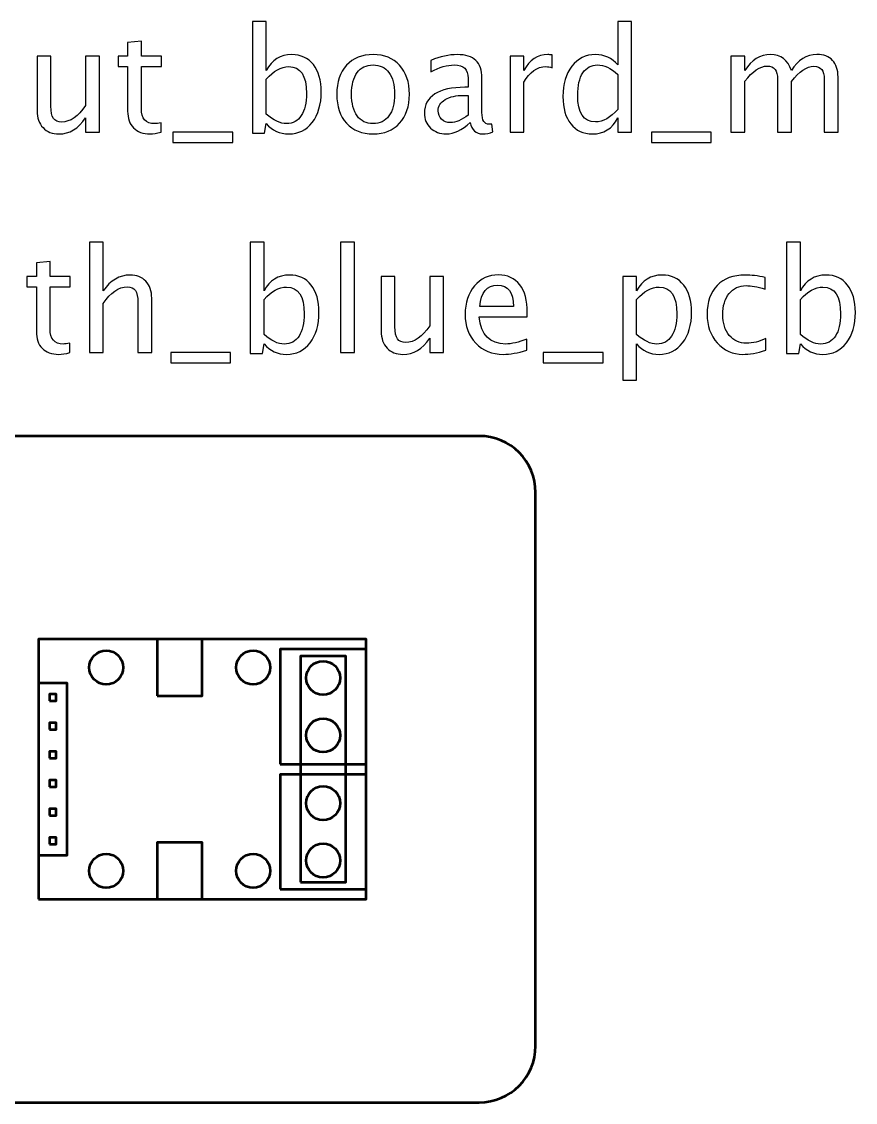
# Model space of a CAD drawing. Header units: centimetres. Extents: x -32.9 to 32.9, y -27.7 to 43.3.
# Drawn here: x -1.6 to 5.78, y -17.95 to -8.38 of the extents above; entities that cross this region are included whole.
import ezdxf

# ---------------------------------------------------------------- set-up
doc = ezdxf.new("R2010")
doc.units = ezdxf.units.CM
doc.header["$MEASUREMENT"] = 0
doc.layers.add('Layer 1', color=7, linetype='Continuous')

msp = doc.modelspace()

# ---------------------------------------------------------------- linework, layer by layer
at = {"layer": 'Layer 1', "color": 4, "lineweight": 53}
for points in [[(-1.45, -16.15), (1.45, -16.15), (1.45, -13.85), (-1.45, -13.85), (-1.45, -16.15)], [(-0.39999, -14.35), (0.00001, -14.35), (0.00001, -13.85), (-0.39999, -13.85), (-0.39999, -14.35)], [(0.688, -14.95402), (1.45, -14.95402), (1.45, -13.93802), (0.688, -13.93802), (0.688, -14.95402)], [(0.869, -16), (1.269, -16), (1.269, -14), (0.869, -14), (0.869, -16)], [(-1.45, -15.762), (-1.196, -15.762), (-1.196, -14.238), (-1.45, -14.238), (-1.45, -15.762)], [(-1.353, -14.39502), (-1.293, -14.39502), (-1.293, -14.33502), (-1.353, -14.33502), (-1.353, -14.39502)], [(-1.353, -14.64902), (-1.293, -14.64902), (-1.293, -14.58902), (-1.353, -14.58902), (-1.353, -14.64902)], [(-1.353, -14.90302), (-1.293, -14.90302), (-1.293, -14.84302), (-1.353, -14.84302), (-1.353, -14.90302)], [(-1.353, -15.15702), (-1.293, -15.15702), (-1.293, -15.09702), (-1.353, -15.09702), (-1.353, -15.15702)], [(0.688, -16.06202), (1.45, -16.06202), (1.45, -15.04602), (0.688, -15.04602), (0.688, -16.06202)], [(-1.353, -15.41102), (-1.293, -15.41102), (-1.293, -15.35102), (-1.353, -15.35102), (-1.353, -15.41102)], [(-1.353, -15.66502), (-1.293, -15.66502), (-1.293, -15.60502), (-1.353, -15.60502), (-1.353, -15.66502)], [(-0.39999, -16.15), (0.00001, -16.15), (0.00001, -15.65), (-0.39999, -15.65), (-0.39999, -16.15)]]:
    msp.add_lwpolyline(points, close=True, dxfattribs=at)
for centre, major_axis in [((-0.85001, -14.10002), (0, 0.15)), ((0.44999, -14.10002), (0, 0.15)), ((1.06902, -14.19203), (0, 0.15001)), ((1.06902, -14.70003), (0, 0.15001)), ((1.06902, -15.30003), (0, 0.15001)), ((1.06902, -15.80803), (0, 0.15001)), ((-0.85001, -15.90002), (0, 0.15)), ((0.44999, -15.90002), (0, 0.15))]:
    msp.add_ellipse(centre, major_axis=major_axis, ratio=1, dxfattribs=at)
at = {"layer": 'Layer 1'}
for points, knots in [([(0.4444, -9.36767), (0.4444, -9.36767), (0.4444, -8.38088), (0.4444, -8.38088), (0.4444, -8.38088), (0.4444, -8.38088), (0.56632, -8.38088), (0.56632, -8.38088), (0.56632, -8.38088), (0.56632, -8.38088), (0.56632, -8.81416), (0.56632, -8.81416), (0.56632, -8.81416), (0.61627, -8.71997), (0.69142, -8.67298), (0.79153, -8.67298), (0.79153, -8.67298), (0.8726, -8.67298), (0.93631, -8.7024), (0.98288, -8.76146), (0.98288, -8.76146), (1.02945, -8.82051), (1.05273, -8.90116), (1.05273, -9.00339), (1.05273, -9.00339), (1.05273, -9.11473), (1.02627, -9.20469), (0.97357, -9.27284), (0.97357, -9.27284), (0.92086, -9.34121), (0.85144, -9.37529), (0.7655, -9.37529), (0.7655, -9.37529), (0.6857, -9.37529), (0.61924, -9.34481), (0.56632, -9.28364), (0.56632, -9.28364), (0.56632, -9.28364), (0.5515, -9.36767), (0.5515, -9.36767), (0.5515, -9.36767), (0.5515, -9.36767), (0.4444, -9.36767), (0.4444, -9.36767)], [0, 0, 0, 0, 0.0833333, 0.0833333, 0.0833333, 0.0833333, 0.1666667, 0.1666667, 0.1666667, 0.1666667, 0.25, 0.25, 0.25, 0.25, 0.3333333, 0.3333333, 0.3333333, 0.3333333, 0.4166667, 0.4166667, 0.4166667, 0.4166667, 0.5, 0.5, 0.5, 0.5, 0.5833333, 0.5833333, 0.5833333, 0.5833333, 0.6666667, 0.6666667, 0.6666667, 0.6666667, 0.75, 0.75, 0.75, 0.75, 0.8333333, 0.8333333, 0.8333333, 0.8333333, 1, 1, 1, 1]), ([(3.67781, -9.36005), (3.67781, -9.36005), (3.67781, -9.23368), (3.67781, -9.23368), (3.67781, -9.23368), (3.62807, -9.32809), (3.55314, -9.37529), (3.45302, -9.37529), (3.45302, -9.37529), (3.37174, -9.37529), (3.30782, -9.34587), (3.26125, -9.28681), (3.26125, -9.28681), (3.21468, -9.22776), (3.1914, -9.14711), (3.1914, -9.04488), (3.1914, -9.04488), (3.1914, -8.93312), (3.21786, -8.84316), (3.27056, -8.775), (3.27056, -8.775), (3.32348, -8.70706), (3.39291, -8.67298), (3.47906, -8.67298), (3.47906, -8.67298), (3.55885, -8.67298), (3.62532, -8.70346), (3.67781, -8.76463), (3.67781, -8.76463), (3.67781, -8.76463), (3.67781, -8.38088), (3.67781, -8.38088), (3.67781, -8.38088), (3.67781, -8.38088), (3.79973, -8.38088), (3.79973, -8.38088), (3.79973, -8.38088), (3.79973, -8.38088), (3.79973, -9.36005), (3.79973, -9.36005), (3.79973, -9.36005), (3.79973, -9.36005), (3.67781, -9.36005), (3.67781, -9.36005)], [0, 0, 0, 0, 0.0833333, 0.0833333, 0.0833333, 0.0833333, 0.1666667, 0.1666667, 0.1666667, 0.1666667, 0.25, 0.25, 0.25, 0.25, 0.3333333, 0.3333333, 0.3333333, 0.3333333, 0.4166667, 0.4166667, 0.4166667, 0.4166667, 0.5, 0.5, 0.5, 0.5, 0.5833333, 0.5833333, 0.5833333, 0.5833333, 0.6666667, 0.6666667, 0.6666667, 0.6666667, 0.75, 0.75, 0.75, 0.75, 0.8333333, 0.8333333, 0.8333333, 0.8333333, 1, 1, 1, 1]), ([(-0.36459, -9.35984), (-0.40227, -9.37021), (-0.43507, -9.37529), (-0.4628, -9.37529), (-0.4628, -9.37529), (-0.52503, -9.37529), (-0.5735, -9.35751), (-0.60822, -9.32195), (-0.60822, -9.32195), (-0.64314, -9.28639), (-0.6605, -9.23707), (-0.6605, -9.17378), (-0.6605, -9.17378), (-0.6605, -9.17378), (-0.6605, -8.77839), (-0.6605, -8.77839), (-0.6605, -8.77839), (-0.6605, -8.77839), (-0.74474, -8.77839), (-0.74474, -8.77839), (-0.74474, -8.77839), (-0.74474, -8.77839), (-0.74474, -8.68695), (-0.74474, -8.68695), (-0.74474, -8.68695), (-0.74474, -8.68695), (-0.6605, -8.68695), (-0.6605, -8.68695), (-0.6605, -8.68695), (-0.6605, -8.68695), (-0.6605, -8.56524), (-0.6605, -8.56524), (-0.6605, -8.56524), (-0.6605, -8.56524), (-0.53858, -8.5536), (-0.53858, -8.5536), (-0.53858, -8.5536), (-0.53858, -8.5536), (-0.53858, -8.68695), (-0.53858, -8.68695), (-0.53858, -8.68695), (-0.53858, -8.68695), (-0.36205, -8.68695), (-0.36205, -8.68695), (-0.36205, -8.68695), (-0.36205, -8.68695), (-0.36205, -8.77839), (-0.36205, -8.77839), (-0.36205, -8.77839), (-0.36205, -8.77839), (-0.53858, -8.77839), (-0.53858, -8.77839), (-0.53858, -8.77839), (-0.53858, -8.77839), (-0.53858, -9.15177), (-0.53858, -9.15177), (-0.53858, -9.15177), (-0.53858, -9.23982), (-0.50027, -9.28385), (-0.42386, -9.28385), (-0.42386, -9.28385), (-0.40756, -9.28385), (-0.38787, -9.2811), (-0.36459, -9.27581), (-0.36459, -9.27581), (-0.36459, -9.27581), (-0.36459, -9.35984), (-0.36459, -9.35984)], [0, 0, 0, 0, 0.0555556, 0.0555556, 0.0555556, 0.0555556, 0.1111111, 0.1111111, 0.1111111, 0.1111111, 0.1666667, 0.1666667, 0.1666667, 0.1666667, 0.2222222, 0.2222222, 0.2222222, 0.2222222, 0.2777778, 0.2777778, 0.2777778, 0.2777778, 0.3333333, 0.3333333, 0.3333333, 0.3333333, 0.3888889, 0.3888889, 0.3888889, 0.3888889, 0.4444444, 0.4444444, 0.4444444, 0.4444444, 0.5, 0.5, 0.5, 0.5, 0.5555556, 0.5555556, 0.5555556, 0.5555556, 0.6111111, 0.6111111, 0.6111111, 0.6111111, 0.6666667, 0.6666667, 0.6666667, 0.6666667, 0.7222222, 0.7222222, 0.7222222, 0.7222222, 0.7777778, 0.7777778, 0.7777778, 0.7777778, 0.8333333, 0.8333333, 0.8333333, 0.8333333, 0.8888889, 0.8888889, 0.8888889, 0.8888889, 1, 1, 1, 1]), ([(-1.03219, -9.36005), (-1.03219, -9.36005), (-1.03219, -9.23347), (-1.03219, -9.23347), (-1.03219, -9.23347), (-1.09717, -9.32809), (-1.17612, -9.37529), (-1.26883, -9.37529), (-1.26883, -9.37529), (-1.32768, -9.37529), (-1.37445, -9.35687), (-1.40917, -9.31983), (-1.40917, -9.31983), (-1.44409, -9.28279), (-1.46145, -9.23305), (-1.46145, -9.17018), (-1.46145, -9.17018), (-1.46145, -9.17018), (-1.46145, -8.68695), (-1.46145, -8.68695), (-1.46145, -8.68695), (-1.46145, -8.68695), (-1.33953, -8.68695), (-1.33953, -8.68695), (-1.33953, -8.68695), (-1.33953, -8.68695), (-1.33953, -9.13039), (-1.33953, -9.13039), (-1.33953, -9.13039), (-1.33953, -9.18098), (-1.33212, -9.21675), (-1.31752, -9.23792), (-1.31752, -9.23792), (-1.3027, -9.2593), (-1.27815, -9.26988), (-1.24364, -9.26988), (-1.24364, -9.26988), (-1.16914, -9.26988), (-1.09844, -9.22098), (-1.03219, -9.12298), (-1.03219, -9.12298), (-1.03219, -9.12298), (-1.03219, -8.68695), (-1.03219, -8.68695), (-1.03219, -8.68695), (-1.03219, -8.68695), (-0.91027, -8.68695), (-0.91027, -8.68695), (-0.91027, -8.68695), (-0.91027, -8.68695), (-0.91027, -9.36005), (-0.91027, -9.36005), (-0.91027, -9.36005), (-0.91027, -9.36005), (-1.03219, -9.36005), (-1.03219, -9.36005)], [0, 0, 0, 0, 0.0666667, 0.0666667, 0.0666667, 0.0666667, 0.1333333, 0.1333333, 0.1333333, 0.1333333, 0.2, 0.2, 0.2, 0.2, 0.2666667, 0.2666667, 0.2666667, 0.2666667, 0.3333333, 0.3333333, 0.3333333, 0.3333333, 0.4, 0.4, 0.4, 0.4, 0.4666667, 0.4666667, 0.4666667, 0.4666667, 0.5333333, 0.5333333, 0.5333333, 0.5333333, 0.6, 0.6, 0.6, 0.6, 0.6666667, 0.6666667, 0.6666667, 0.6666667, 0.7333333, 0.7333333, 0.7333333, 0.7333333, 0.8, 0.8, 0.8, 0.8, 0.8666667, 0.8666667, 0.8666667, 0.8666667, 1, 1, 1, 1]), ([(1.51162, -9.37529), (1.41277, -9.37529), (1.33446, -9.34375), (1.27688, -9.28067), (1.27688, -9.28067), (1.2191, -9.2176), (1.19031, -9.13187), (1.19031, -9.02371), (1.19031, -9.02371), (1.19031, -8.91576), (1.2191, -8.83025), (1.27688, -8.76738), (1.27688, -8.76738), (1.33446, -8.70452), (1.41277, -8.67298), (1.51162, -8.67298), (1.51162, -8.67298), (1.61047, -8.67298), (1.68879, -8.70452), (1.74636, -8.76738), (1.74636, -8.76738), (1.80414, -8.83025), (1.83293, -8.91576), (1.83293, -9.02371), (1.83293, -9.02371), (1.83293, -9.13187), (1.80414, -9.2176), (1.74636, -9.28067), (1.74636, -9.28067), (1.68879, -9.34375), (1.61047, -9.37529), (1.51162, -9.37529)], [0, 0, 0, 0, 0.1111111, 0.1111111, 0.1111111, 0.1111111, 0.2222222, 0.2222222, 0.2222222, 0.2222222, 0.3333333, 0.3333333, 0.3333333, 0.3333333, 0.4444444, 0.4444444, 0.4444444, 0.4444444, 0.5555556, 0.5555556, 0.5555556, 0.5555556, 0.6666667, 0.6666667, 0.6666667, 0.6666667, 0.7777778, 0.7777778, 0.7777778, 0.7777778, 1, 1, 1, 1]), ([(2.37077, -9.27432), (2.29754, -9.34163), (2.22705, -9.37529), (2.15932, -9.37529), (2.15932, -9.37529), (2.10365, -9.37529), (2.05729, -9.35793), (2.02068, -9.32301), (2.02068, -9.32301), (1.98385, -9.28808), (1.96543, -9.24406), (1.96543, -9.19093), (1.96543, -9.19093), (1.96543, -9.11748), (1.99633, -9.06096), (2.05814, -9.02159), (2.05814, -9.02159), (2.11995, -8.98222), (2.20864, -8.96254), (2.32421, -8.96254), (2.32421, -8.96254), (2.32421, -8.96254), (2.35278, -8.96254), (2.35278, -8.96254), (2.35278, -8.96254), (2.35278, -8.96254), (2.35278, -8.88147), (2.35278, -8.88147), (2.35278, -8.88147), (2.35278, -8.80337), (2.31214, -8.76442), (2.23065, -8.76442), (2.23065, -8.76442), (2.16757, -8.76442), (2.09857, -8.78432), (2.02385, -8.82411), (2.02385, -8.82411), (2.02385, -8.82411), (2.02385, -8.72378), (2.02385, -8.72378), (2.02385, -8.72378), (2.10598, -8.68991), (2.18345, -8.67298), (2.25605, -8.67298), (2.25605, -8.67298), (2.33077, -8.67298), (2.38601, -8.68991), (2.42136, -8.72399), (2.42136, -8.72399), (2.45692, -8.75807), (2.4747, -8.81056), (2.4747, -8.88147), (2.4747, -8.88147), (2.4747, -8.88147), (2.4747, -9.18564), (2.4747, -9.18564), (2.4747, -9.18564), (2.4747, -9.25527), (2.49608, -9.2902), (2.53905, -9.2902), (2.53905, -9.2902), (2.54434, -9.2902), (2.55217, -9.28935), (2.56254, -9.28766), (2.56254, -9.28766), (2.56254, -9.28766), (2.57122, -9.35539), (2.57122, -9.35539), (2.57122, -9.35539), (2.54349, -9.36873), (2.51301, -9.37529), (2.47957, -9.37529), (2.47957, -9.37529), (2.42263, -9.37529), (2.38644, -9.34163), (2.37077, -9.27432)], [0, 0, 0, 0, 0.05, 0.05, 0.05, 0.05, 0.1, 0.1, 0.1, 0.1, 0.15, 0.15, 0.15, 0.15, 0.2, 0.2, 0.2, 0.2, 0.25, 0.25, 0.25, 0.25, 0.3, 0.3, 0.3, 0.3, 0.35, 0.35, 0.35, 0.35, 0.4, 0.4, 0.4, 0.4, 0.45, 0.45, 0.45, 0.45, 0.5, 0.5, 0.5, 0.5, 0.55, 0.55, 0.55, 0.55, 0.6, 0.6, 0.6, 0.6, 0.65, 0.65, 0.65, 0.65, 0.7, 0.7, 0.7, 0.7, 0.75, 0.75, 0.75, 0.75, 0.8, 0.8, 0.8, 0.8, 0.85, 0.85, 0.85, 0.85, 0.9, 0.9, 0.9, 0.9, 1, 1, 1, 1]), ([(2.7251, -9.36005), (2.7251, -9.36005), (2.7251, -8.68695), (2.7251, -8.68695), (2.7251, -8.68695), (2.7251, -8.68695), (2.84702, -8.68695), (2.84702, -8.68695), (2.84702, -8.68695), (2.84702, -8.68695), (2.84702, -8.81416), (2.84702, -8.81416), (2.84702, -8.81416), (2.89549, -8.71997), (2.96577, -8.67298), (3.05805, -8.67298), (3.05805, -8.67298), (3.07054, -8.67298), (3.08366, -8.67404), (3.09721, -8.67615), (3.09721, -8.67615), (3.09721, -8.67615), (3.09721, -8.79024), (3.09721, -8.79024), (3.09721, -8.79024), (3.07604, -8.78326), (3.05742, -8.77966), (3.04133, -8.77966), (3.04133, -8.77966), (2.96386, -8.77966), (2.89909, -8.82538), (2.84702, -8.91703), (2.84702, -8.91703), (2.84702, -8.91703), (2.84702, -9.36005), (2.84702, -9.36005), (2.84702, -9.36005), (2.84702, -9.36005), (2.7251, -9.36005), (2.7251, -9.36005)], [0, 0, 0, 0, 0.0909091, 0.0909091, 0.0909091, 0.0909091, 0.1818182, 0.1818182, 0.1818182, 0.1818182, 0.2727273, 0.2727273, 0.2727273, 0.2727273, 0.3636364, 0.3636364, 0.3636364, 0.3636364, 0.4545455, 0.4545455, 0.4545455, 0.4545455, 0.5454545, 0.5454545, 0.5454545, 0.5454545, 0.6363636, 0.6363636, 0.6363636, 0.6363636, 0.7272727, 0.7272727, 0.7272727, 0.7272727, 0.8181818, 0.8181818, 0.8181818, 0.8181818, 1, 1, 1, 1]), ([(4.67899, -9.36005), (4.67899, -9.36005), (4.67899, -8.68695), (4.67899, -8.68695), (4.67899, -8.68695), (4.67899, -8.68695), (4.80091, -8.68695), (4.80091, -8.68695), (4.80091, -8.68695), (4.80091, -8.68695), (4.80091, -8.81416), (4.80091, -8.81416), (4.80091, -8.81416), (4.86039, -8.71997), (4.93659, -8.67298), (5.02993, -8.67298), (5.02993, -8.67298), (5.11989, -8.67298), (5.18106, -8.71997), (5.21366, -8.81416), (5.21366, -8.81416), (5.27145, -8.71912), (5.3468, -8.67171), (5.4393, -8.67171), (5.4393, -8.67171), (5.49835, -8.67171), (5.54428, -8.68907), (5.57709, -8.72399), (5.57709, -8.72399), (5.6099, -8.75892), (5.62641, -8.80781), (5.62641, -8.87068), (5.62641, -8.87068), (5.62641, -8.87068), (5.62641, -9.36005), (5.62641, -9.36005), (5.62641, -9.36005), (5.62641, -9.36005), (5.50449, -9.36005), (5.50449, -9.36005), (5.50449, -9.36005), (5.50449, -9.36005), (5.50449, -8.89078), (5.50449, -8.89078), (5.50449, -8.89078), (5.50449, -8.81416), (5.47401, -8.77585), (5.41305, -8.77585), (5.41305, -8.77585), (5.34976, -8.77585), (5.2833, -8.82051), (5.21366, -8.91005), (5.21366, -8.91005), (5.21366, -8.91005), (5.21366, -9.36005), (5.21366, -9.36005), (5.21366, -9.36005), (5.21366, -9.36005), (5.09174, -9.36005), (5.09174, -9.36005), (5.09174, -9.36005), (5.09174, -9.36005), (5.09174, -8.89036), (5.09174, -8.89036), (5.09174, -8.89036), (5.09174, -8.8131), (5.06084, -8.77458), (4.99882, -8.77458), (4.99882, -8.77458), (4.93722, -8.77458), (4.87118, -8.81945), (4.80091, -8.90941), (4.80091, -8.90941), (4.80091, -8.90941), (4.80091, -9.36005), (4.80091, -9.36005), (4.80091, -9.36005), (4.80091, -9.36005), (4.67899, -9.36005), (4.67899, -9.36005)], [0, 0, 0, 0, 0.047619, 0.047619, 0.047619, 0.047619, 0.0952381, 0.0952381, 0.0952381, 0.0952381, 0.1428571, 0.1428571, 0.1428571, 0.1428571, 0.1904762, 0.1904762, 0.1904762, 0.1904762, 0.2380952, 0.2380952, 0.2380952, 0.2380952, 0.2857143, 0.2857143, 0.2857143, 0.2857143, 0.3333333, 0.3333333, 0.3333333, 0.3333333, 0.3809524, 0.3809524, 0.3809524, 0.3809524, 0.4285714, 0.4285714, 0.4285714, 0.4285714, 0.4761905, 0.4761905, 0.4761905, 0.4761905, 0.5238095, 0.5238095, 0.5238095, 0.5238095, 0.5714286, 0.5714286, 0.5714286, 0.5714286, 0.6190476, 0.6190476, 0.6190476, 0.6190476, 0.6666667, 0.6666667, 0.6666667, 0.6666667, 0.7142857, 0.7142857, 0.7142857, 0.7142857, 0.7619048, 0.7619048, 0.7619048, 0.7619048, 0.8095238, 0.8095238, 0.8095238, 0.8095238, 0.8571429, 0.8571429, 0.8571429, 0.8571429, 0.9047619, 0.9047619, 0.9047619, 0.9047619, 1, 1, 1, 1]), ([(0.56632, -9.19961), (0.62919, -9.2557), (0.68909, -9.28385), (0.74603, -9.28385), (0.74603, -9.28385), (0.80212, -9.28385), (0.84551, -9.26035), (0.87599, -9.21358), (0.87599, -9.21358), (0.90668, -9.1668), (0.92192, -9.10097), (0.92192, -9.01588), (0.92192, -9.01588), (0.92192, -8.8584), (0.86985, -8.77966), (0.76571, -8.77966), (0.76571, -8.77966), (0.69755, -8.77966), (0.63109, -8.81649), (0.56632, -8.89036), (0.56632, -8.89036), (0.56632, -8.89036), (0.56632, -9.19961), (0.56632, -9.19961)], [0, 0, 0, 0, 0.1428571, 0.1428571, 0.1428571, 0.1428571, 0.2857143, 0.2857143, 0.2857143, 0.2857143, 0.4285714, 0.4285714, 0.4285714, 0.4285714, 0.5714286, 0.5714286, 0.5714286, 0.5714286, 0.7142857, 0.7142857, 0.7142857, 0.7142857, 1, 1, 1, 1]), ([(1.51141, -9.28385), (1.57173, -9.28385), (1.61872, -9.2612), (1.65217, -9.21569), (1.65217, -9.21569), (1.6854, -9.1704), (1.70212, -9.10626), (1.70212, -9.02371), (1.70212, -9.02371), (1.70212, -8.94137), (1.6854, -8.87745), (1.65217, -8.83215), (1.65217, -8.83215), (1.61872, -8.78707), (1.57173, -8.76442), (1.51141, -8.76442), (1.51141, -8.76442), (1.45087, -8.76442), (1.40388, -8.78707), (1.37086, -8.83215), (1.37086, -8.83215), (1.33763, -8.87745), (1.32112, -8.94137), (1.32112, -9.02371), (1.32112, -9.02371), (1.32112, -9.10626), (1.33763, -9.1704), (1.37086, -9.21569), (1.37086, -9.21569), (1.40388, -9.2612), (1.45087, -9.28385), (1.51141, -9.28385)], [0, 0, 0, 0, 0.1111111, 0.1111111, 0.1111111, 0.1111111, 0.2222222, 0.2222222, 0.2222222, 0.2222222, 0.3333333, 0.3333333, 0.3333333, 0.3333333, 0.4444444, 0.4444444, 0.4444444, 0.4444444, 0.5555556, 0.5555556, 0.5555556, 0.5555556, 0.6666667, 0.6666667, 0.6666667, 0.6666667, 0.7777778, 0.7777778, 0.7777778, 0.7777778, 1, 1, 1, 1]), ([(3.67781, -8.84803), (3.61452, -8.79236), (3.55462, -8.76442), (3.49789, -8.76442), (3.49789, -8.76442), (3.44201, -8.76442), (3.39883, -8.7877), (3.36814, -8.83448), (3.36814, -8.83448), (3.33745, -8.88105), (3.32221, -8.94709), (3.32221, -9.0326), (3.32221, -9.0326), (3.32221, -9.18987), (3.37428, -9.26861), (3.47863, -9.26861), (3.47863, -9.26861), (3.54637, -9.26861), (3.61283, -9.23157), (3.67781, -9.1577), (3.67781, -9.1577), (3.67781, -9.1577), (3.67781, -8.84803), (3.67781, -8.84803)], [0, 0, 0, 0, 0.1428571, 0.1428571, 0.1428571, 0.1428571, 0.2857143, 0.2857143, 0.2857143, 0.2857143, 0.4285714, 0.4285714, 0.4285714, 0.4285714, 0.5714286, 0.5714286, 0.5714286, 0.5714286, 0.7142857, 0.7142857, 0.7142857, 0.7142857, 1, 1, 1, 1]), ([(2.35278, -9.20786), (2.35278, -9.20786), (2.35278, -9.03493), (2.35278, -9.03493), (2.35278, -9.03493), (2.35278, -9.03493), (2.31362, -9.03366), (2.31362, -9.03366), (2.31362, -9.03366), (2.24589, -9.03366), (2.19128, -9.04615), (2.14958, -9.07112), (2.14958, -9.07112), (2.10809, -9.09631), (2.08735, -9.12954), (2.08735, -9.17103), (2.08735, -9.17103), (2.08735, -9.20003), (2.09772, -9.22458), (2.11825, -9.24469), (2.11825, -9.24469), (2.139, -9.2648), (2.16419, -9.27496), (2.19403, -9.27496), (2.19403, -9.27496), (2.24483, -9.27496), (2.29775, -9.25252), (2.35278, -9.20786)], [0, 0, 0, 0, 0.125, 0.125, 0.125, 0.125, 0.25, 0.25, 0.25, 0.25, 0.375, 0.375, 0.375, 0.375, 0.5, 0.5, 0.5, 0.5, 0.625, 0.625, 0.625, 0.625, 0.75, 0.75, 0.75, 0.75, 1, 1, 1, 1]), ([(-0.25918, -9.45149), (-0.25918, -9.45149), (-0.25918, -9.36005), (-0.25918, -9.36005), (-0.25918, -9.36005), (-0.25918, -9.36005), (0.26914, -9.36005), (0.26914, -9.36005), (0.26914, -9.36005), (0.26914, -9.36005), (0.26914, -9.45149), (0.26914, -9.45149), (0.26914, -9.45149), (0.26914, -9.45149), (-0.25918, -9.45149), (-0.25918, -9.45149)], [0, 0, 0, 0, 0.2, 0.2, 0.2, 0.2, 0.4, 0.4, 0.4, 0.4, 0.6, 0.6, 0.6, 0.6, 1, 1, 1, 1]), ([(3.97541, -9.45149), (3.97541, -9.45149), (3.97541, -9.36005), (3.97541, -9.36005), (3.97541, -9.36005), (3.97541, -9.36005), (4.50373, -9.36005), (4.50373, -9.36005), (4.50373, -9.36005), (4.50373, -9.36005), (4.50373, -9.45149), (4.50373, -9.45149), (4.50373, -9.45149), (4.50373, -9.45149), (3.97541, -9.45149), (3.97541, -9.45149)], [0, 0, 0, 0, 0.2, 0.2, 0.2, 0.2, 0.4, 0.4, 0.4, 0.4, 0.6, 0.6, 0.6, 0.6, 1, 1, 1, 1]), ([(-0.99864, -11.31162), (-0.99864, -11.31162), (-0.99864, -10.33245), (-0.99864, -10.33245), (-0.99864, -10.33245), (-0.99864, -10.33245), (-0.87672, -10.33245), (-0.87672, -10.33245), (-0.87672, -10.33245), (-0.87672, -10.33245), (-0.87672, -10.76573), (-0.87672, -10.76573), (-0.87672, -10.76573), (-0.81216, -10.67154), (-0.733, -10.62455), (-0.63944, -10.62455), (-0.63944, -10.62455), (-0.5806, -10.62455), (-0.53382, -10.64296), (-0.49932, -10.68001), (-0.49932, -10.68001), (-0.46482, -10.71684), (-0.44746, -10.76658), (-0.44746, -10.82881), (-0.44746, -10.82881), (-0.44746, -10.82881), (-0.44746, -11.31162), (-0.44746, -11.31162), (-0.44746, -11.31162), (-0.44746, -11.31162), (-0.56938, -11.31162), (-0.56938, -11.31162), (-0.56938, -11.31162), (-0.56938, -11.31162), (-0.56938, -10.8686), (-0.56938, -10.8686), (-0.56938, -10.8686), (-0.56938, -10.81865), (-0.57679, -10.78309), (-0.59139, -10.76192), (-0.59139, -10.76192), (-0.60621, -10.74054), (-0.63055, -10.72996), (-0.66463, -10.72996), (-0.66463, -10.72996), (-0.73956, -10.72996), (-0.81026, -10.77885), (-0.87672, -10.87664), (-0.87672, -10.87664), (-0.87672, -10.87664), (-0.87672, -11.31162), (-0.87672, -11.31162), (-0.87672, -11.31162), (-0.87672, -11.31162), (-0.99864, -11.31162), (-0.99864, -11.31162)], [0, 0, 0, 0, 0.0666667, 0.0666667, 0.0666667, 0.0666667, 0.1333333, 0.1333333, 0.1333333, 0.1333333, 0.2, 0.2, 0.2, 0.2, 0.2666667, 0.2666667, 0.2666667, 0.2666667, 0.3333333, 0.3333333, 0.3333333, 0.3333333, 0.4, 0.4, 0.4, 0.4, 0.4666667, 0.4666667, 0.4666667, 0.4666667, 0.5333333, 0.5333333, 0.5333333, 0.5333333, 0.6, 0.6, 0.6, 0.6, 0.6666667, 0.6666667, 0.6666667, 0.6666667, 0.7333333, 0.7333333, 0.7333333, 0.7333333, 0.8, 0.8, 0.8, 0.8, 0.8666667, 0.8666667, 0.8666667, 0.8666667, 1, 1, 1, 1]), ([(0.42461, -11.31924), (0.42461, -11.31924), (0.42461, -10.33245), (0.42461, -10.33245), (0.42461, -10.33245), (0.42461, -10.33245), (0.54653, -10.33245), (0.54653, -10.33245), (0.54653, -10.33245), (0.54653, -10.33245), (0.54653, -10.76573), (0.54653, -10.76573), (0.54653, -10.76573), (0.59648, -10.67154), (0.67163, -10.62455), (0.77174, -10.62455), (0.77174, -10.62455), (0.85281, -10.62455), (0.91652, -10.65397), (0.96309, -10.71303), (0.96309, -10.71303), (1.00966, -10.77208), (1.03294, -10.85273), (1.03294, -10.95496), (1.03294, -10.95496), (1.03294, -11.0663), (1.00648, -11.15626), (0.95378, -11.22441), (0.95378, -11.22441), (0.90107, -11.29278), (0.83165, -11.32686), (0.74571, -11.32686), (0.74571, -11.32686), (0.66591, -11.32686), (0.59945, -11.29638), (0.54653, -11.23521), (0.54653, -11.23521), (0.54653, -11.23521), (0.53171, -11.31924), (0.53171, -11.31924), (0.53171, -11.31924), (0.53171, -11.31924), (0.42461, -11.31924), (0.42461, -11.31924)], [0, 0, 0, 0, 0.0833333, 0.0833333, 0.0833333, 0.0833333, 0.1666667, 0.1666667, 0.1666667, 0.1666667, 0.25, 0.25, 0.25, 0.25, 0.3333333, 0.3333333, 0.3333333, 0.3333333, 0.4166667, 0.4166667, 0.4166667, 0.4166667, 0.5, 0.5, 0.5, 0.5, 0.5833333, 0.5833333, 0.5833333, 0.5833333, 0.6666667, 0.6666667, 0.6666667, 0.6666667, 0.75, 0.75, 0.75, 0.75, 0.8333333, 0.8333333, 0.8333333, 0.8333333, 1, 1, 1, 1]), ([(1.22386, -11.31162), (1.22386, -11.31162), (1.22386, -10.33245), (1.22386, -10.33245), (1.22386, -10.33245), (1.22386, -10.33245), (1.34578, -10.33245), (1.34578, -10.33245), (1.34578, -10.33245), (1.34578, -10.33245), (1.34578, -11.31162), (1.34578, -11.31162), (1.34578, -11.31162), (1.34578, -11.31162), (1.22386, -11.31162), (1.22386, -11.31162)], [0, 0, 0, 0, 0.2, 0.2, 0.2, 0.2, 0.4, 0.4, 0.4, 0.4, 0.6, 0.6, 0.6, 0.6, 1, 1, 1, 1]), ([(5.17144, -11.31924), (5.17144, -11.31924), (5.17144, -10.33245), (5.17144, -10.33245), (5.17144, -10.33245), (5.17144, -10.33245), (5.29336, -10.33245), (5.29336, -10.33245), (5.29336, -10.33245), (5.29336, -10.33245), (5.29336, -10.76573), (5.29336, -10.76573), (5.29336, -10.76573), (5.34331, -10.67154), (5.41846, -10.62455), (5.51857, -10.62455), (5.51857, -10.62455), (5.59964, -10.62455), (5.66335, -10.65397), (5.70992, -10.71303), (5.70992, -10.71303), (5.75649, -10.77208), (5.77977, -10.85273), (5.77977, -10.95496), (5.77977, -10.95496), (5.77977, -11.0663), (5.75331, -11.15626), (5.70061, -11.22441), (5.70061, -11.22441), (5.6479, -11.29278), (5.57848, -11.32686), (5.49254, -11.32686), (5.49254, -11.32686), (5.41274, -11.32686), (5.34628, -11.29638), (5.29336, -11.23521), (5.29336, -11.23521), (5.29336, -11.23521), (5.27854, -11.31924), (5.27854, -11.31924), (5.27854, -11.31924), (5.27854, -11.31924), (5.17144, -11.31924), (5.17144, -11.31924)], [0, 0, 0, 0, 0.0833333, 0.0833333, 0.0833333, 0.0833333, 0.1666667, 0.1666667, 0.1666667, 0.1666667, 0.25, 0.25, 0.25, 0.25, 0.3333333, 0.3333333, 0.3333333, 0.3333333, 0.4166667, 0.4166667, 0.4166667, 0.4166667, 0.5, 0.5, 0.5, 0.5, 0.5833333, 0.5833333, 0.5833333, 0.5833333, 0.6666667, 0.6666667, 0.6666667, 0.6666667, 0.75, 0.75, 0.75, 0.75, 0.8333333, 0.8333333, 0.8333333, 0.8333333, 1, 1, 1, 1]), ([(-1.17263, -11.31141), (-1.21031, -11.32178), (-1.24311, -11.32686), (-1.27084, -11.32686), (-1.27084, -11.32686), (-1.33307, -11.32686), (-1.38154, -11.30908), (-1.41626, -11.27352), (-1.41626, -11.27352), (-1.45118, -11.23796), (-1.46854, -11.18864), (-1.46854, -11.12535), (-1.46854, -11.12535), (-1.46854, -11.12535), (-1.46854, -10.72996), (-1.46854, -10.72996), (-1.46854, -10.72996), (-1.46854, -10.72996), (-1.55278, -10.72996), (-1.55278, -10.72996), (-1.55278, -10.72996), (-1.55278, -10.72996), (-1.55278, -10.63852), (-1.55278, -10.63852), (-1.55278, -10.63852), (-1.55278, -10.63852), (-1.46854, -10.63852), (-1.46854, -10.63852), (-1.46854, -10.63852), (-1.46854, -10.63852), (-1.46854, -10.51681), (-1.46854, -10.51681), (-1.46854, -10.51681), (-1.46854, -10.51681), (-1.34662, -10.50517), (-1.34662, -10.50517), (-1.34662, -10.50517), (-1.34662, -10.50517), (-1.34662, -10.63852), (-1.34662, -10.63852), (-1.34662, -10.63852), (-1.34662, -10.63852), (-1.17009, -10.63852), (-1.17009, -10.63852), (-1.17009, -10.63852), (-1.17009, -10.63852), (-1.17009, -10.72996), (-1.17009, -10.72996), (-1.17009, -10.72996), (-1.17009, -10.72996), (-1.34662, -10.72996), (-1.34662, -10.72996), (-1.34662, -10.72996), (-1.34662, -10.72996), (-1.34662, -11.10334), (-1.34662, -11.10334), (-1.34662, -11.10334), (-1.34662, -11.19139), (-1.30831, -11.23542), (-1.2319, -11.23542), (-1.2319, -11.23542), (-1.2156, -11.23542), (-1.19591, -11.23267), (-1.17263, -11.22738), (-1.17263, -11.22738), (-1.17263, -11.22738), (-1.17263, -11.31141), (-1.17263, -11.31141)], [0, 0, 0, 0, 0.0555556, 0.0555556, 0.0555556, 0.0555556, 0.1111111, 0.1111111, 0.1111111, 0.1111111, 0.1666667, 0.1666667, 0.1666667, 0.1666667, 0.2222222, 0.2222222, 0.2222222, 0.2222222, 0.2777778, 0.2777778, 0.2777778, 0.2777778, 0.3333333, 0.3333333, 0.3333333, 0.3333333, 0.3888889, 0.3888889, 0.3888889, 0.3888889, 0.4444444, 0.4444444, 0.4444444, 0.4444444, 0.5, 0.5, 0.5, 0.5, 0.5555556, 0.5555556, 0.5555556, 0.5555556, 0.6111111, 0.6111111, 0.6111111, 0.6111111, 0.6666667, 0.6666667, 0.6666667, 0.6666667, 0.7222222, 0.7222222, 0.7222222, 0.7222222, 0.7777778, 0.7777778, 0.7777778, 0.7777778, 0.8333333, 0.8333333, 0.8333333, 0.8333333, 0.8888889, 0.8888889, 0.8888889, 0.8888889, 1, 1, 1, 1]), ([(2.01253, -11.31162), (2.01253, -11.31162), (2.01253, -11.18504), (2.01253, -11.18504), (2.01253, -11.18504), (1.94755, -11.27966), (1.8686, -11.32686), (1.77589, -11.32686), (1.77589, -11.32686), (1.71704, -11.32686), (1.67027, -11.30844), (1.63555, -11.2714), (1.63555, -11.2714), (1.60063, -11.23436), (1.58327, -11.18462), (1.58327, -11.12175), (1.58327, -11.12175), (1.58327, -11.12175), (1.58327, -10.63852), (1.58327, -10.63852), (1.58327, -10.63852), (1.58327, -10.63852), (1.70519, -10.63852), (1.70519, -10.63852), (1.70519, -10.63852), (1.70519, -10.63852), (1.70519, -11.08196), (1.70519, -11.08196), (1.70519, -11.08196), (1.70519, -11.13255), (1.7126, -11.16832), (1.7272, -11.18949), (1.7272, -11.18949), (1.74202, -11.21087), (1.76657, -11.22145), (1.80108, -11.22145), (1.80108, -11.22145), (1.87558, -11.22145), (1.94628, -11.17255), (2.01253, -11.07455), (2.01253, -11.07455), (2.01253, -11.07455), (2.01253, -10.63852), (2.01253, -10.63852), (2.01253, -10.63852), (2.01253, -10.63852), (2.13445, -10.63852), (2.13445, -10.63852), (2.13445, -10.63852), (2.13445, -10.63852), (2.13445, -11.31162), (2.13445, -11.31162), (2.13445, -11.31162), (2.13445, -11.31162), (2.01253, -11.31162), (2.01253, -11.31162)], [0, 0, 0, 0, 0.0666667, 0.0666667, 0.0666667, 0.0666667, 0.1333333, 0.1333333, 0.1333333, 0.1333333, 0.2, 0.2, 0.2, 0.2, 0.2666667, 0.2666667, 0.2666667, 0.2666667, 0.3333333, 0.3333333, 0.3333333, 0.3333333, 0.4, 0.4, 0.4, 0.4, 0.4666667, 0.4666667, 0.4666667, 0.4666667, 0.5333333, 0.5333333, 0.5333333, 0.5333333, 0.6, 0.6, 0.6, 0.6, 0.6666667, 0.6666667, 0.6666667, 0.6666667, 0.7333333, 0.7333333, 0.7333333, 0.7333333, 0.8, 0.8, 0.8, 0.8, 0.8666667, 0.8666667, 0.8666667, 0.8666667, 1, 1, 1, 1]), ([(2.87317, -11.29003), (2.79126, -11.31458), (2.72119, -11.32686), (2.66277, -11.32686), (2.66277, -11.32686), (2.56308, -11.32686), (2.48201, -11.29384), (2.41957, -11.22801), (2.41957, -11.22801), (2.35713, -11.16218), (2.3258, -11.07688), (2.3258, -10.97189), (2.3258, -10.97189), (2.3258, -10.87008), (2.35332, -10.78647), (2.40856, -10.72107), (2.40856, -10.72107), (2.46381, -10.65588), (2.5345, -10.62328), (2.62065, -10.62328), (2.62065, -10.62328), (2.70214, -10.62328), (2.76522, -10.65228), (2.80967, -10.71027), (2.80967, -10.71027), (2.85412, -10.76827), (2.87635, -10.8504), (2.87635, -10.95687), (2.87635, -10.95687), (2.87635, -10.95687), (2.87571, -10.99412), (2.87571, -10.99412), (2.87571, -10.99412), (2.87571, -10.99412), (2.45026, -10.99412), (2.45026, -10.99412), (2.45026, -10.99412), (2.46804, -11.15499), (2.54657, -11.23542), (2.68563, -11.23542), (2.68563, -11.23542), (2.73665, -11.23542), (2.79909, -11.22103), (2.87317, -11.19224), (2.87317, -11.19224), (2.87317, -11.19224), (2.87317, -11.29003), (2.87317, -11.29003)], [0, 0, 0, 0, 0.0769231, 0.0769231, 0.0769231, 0.0769231, 0.1538462, 0.1538462, 0.1538462, 0.1538462, 0.2307692, 0.2307692, 0.2307692, 0.2307692, 0.3076923, 0.3076923, 0.3076923, 0.3076923, 0.3846154, 0.3846154, 0.3846154, 0.3846154, 0.4615385, 0.4615385, 0.4615385, 0.4615385, 0.5384615, 0.5384615, 0.5384615, 0.5384615, 0.6153846, 0.6153846, 0.6153846, 0.6153846, 0.6923077, 0.6923077, 0.6923077, 0.6923077, 0.7692308, 0.7692308, 0.7692308, 0.7692308, 0.8461538, 0.8461538, 0.8461538, 0.8461538, 1, 1, 1, 1]), ([(2.45661, -10.90268), (2.45661, -10.90268), (2.75379, -10.90268), (2.75379, -10.90268), (2.75379, -10.90268), (2.75379, -10.77737), (2.70701, -10.71472), (2.61367, -10.71472), (2.61367, -10.71472), (2.51969, -10.71472), (2.46741, -10.77737), (2.45661, -10.90268)], [0, 0, 0, 0, 0.25, 0.25, 0.25, 0.25, 0.5, 0.5, 0.5, 0.5, 1, 1, 1, 1]), ([(3.72174, -11.55673), (3.72174, -11.55673), (3.72174, -10.63852), (3.72174, -10.63852), (3.72174, -10.63852), (3.72174, -10.63852), (3.84366, -10.63852), (3.84366, -10.63852), (3.84366, -10.63852), (3.84366, -10.63852), (3.84366, -10.76573), (3.84366, -10.76573), (3.84366, -10.76573), (3.89361, -10.67154), (3.96876, -10.62455), (4.06887, -10.62455), (4.06887, -10.62455), (4.14994, -10.62455), (4.21365, -10.65397), (4.26022, -10.71303), (4.26022, -10.71303), (4.30679, -10.77208), (4.33007, -10.85273), (4.33007, -10.95496), (4.33007, -10.95496), (4.33007, -11.0663), (4.30361, -11.15626), (4.25091, -11.22441), (4.25091, -11.22441), (4.1982, -11.29278), (4.12878, -11.32686), (4.04284, -11.32686), (4.04284, -11.32686), (3.96304, -11.32686), (3.89658, -11.29638), (3.84366, -11.23521), (3.84366, -11.23521), (3.84366, -11.23521), (3.84366, -11.55673), (3.84366, -11.55673), (3.84366, -11.55673), (3.84366, -11.55673), (3.72174, -11.55673), (3.72174, -11.55673)], [0, 0, 0, 0, 0.0833333, 0.0833333, 0.0833333, 0.0833333, 0.1666667, 0.1666667, 0.1666667, 0.1666667, 0.25, 0.25, 0.25, 0.25, 0.3333333, 0.3333333, 0.3333333, 0.3333333, 0.4166667, 0.4166667, 0.4166667, 0.4166667, 0.5, 0.5, 0.5, 0.5, 0.5833333, 0.5833333, 0.5833333, 0.5833333, 0.6666667, 0.6666667, 0.6666667, 0.6666667, 0.75, 0.75, 0.75, 0.75, 0.8333333, 0.8333333, 0.8333333, 0.8333333, 1, 1, 1, 1]), ([(4.98835, -11.2913), (4.9094, -11.31501), (4.84124, -11.32686), (4.78388, -11.32686), (4.78388, -11.32686), (4.69286, -11.32686), (4.61751, -11.2932), (4.55761, -11.22611), (4.55761, -11.22611), (4.49771, -11.1588), (4.46765, -11.07392), (4.46765, -10.97168), (4.46765, -10.97168), (4.46765, -10.86246), (4.49728, -10.77716), (4.55655, -10.7162), (4.55655, -10.7162), (4.61582, -10.65503), (4.69858, -10.62455), (4.80484, -10.62455), (4.80484, -10.62455), (4.85712, -10.62455), (4.91596, -10.63175), (4.98073, -10.64614), (4.98073, -10.64614), (4.98073, -10.64614), (4.98073, -10.74901), (4.98073, -10.74901), (4.98073, -10.74901), (4.91194, -10.72869), (4.85585, -10.71853), (4.81267, -10.71853), (4.81267, -10.71853), (4.75001, -10.71853), (4.69985, -10.74202), (4.66238, -10.7888), (4.66238, -10.7888), (4.62492, -10.83558), (4.60608, -10.89802), (4.60608, -10.97592), (4.60608, -10.97592), (4.60608, -11.05148), (4.62555, -11.11244), (4.66429, -11.15922), (4.66429, -11.15922), (4.70302, -11.20579), (4.75361, -11.22907), (4.81648, -11.22907), (4.81648, -11.22907), (4.87215, -11.22907), (4.9293, -11.21468), (4.98835, -11.18589), (4.98835, -11.18589), (4.98835, -11.18589), (4.98835, -11.2913), (4.98835, -11.2913)], [0, 0, 0, 0, 0.0666667, 0.0666667, 0.0666667, 0.0666667, 0.1333333, 0.1333333, 0.1333333, 0.1333333, 0.2, 0.2, 0.2, 0.2, 0.2666667, 0.2666667, 0.2666667, 0.2666667, 0.3333333, 0.3333333, 0.3333333, 0.3333333, 0.4, 0.4, 0.4, 0.4, 0.4666667, 0.4666667, 0.4666667, 0.4666667, 0.5333333, 0.5333333, 0.5333333, 0.5333333, 0.6, 0.6, 0.6, 0.6, 0.6666667, 0.6666667, 0.6666667, 0.6666667, 0.7333333, 0.7333333, 0.7333333, 0.7333333, 0.8, 0.8, 0.8, 0.8, 0.8666667, 0.8666667, 0.8666667, 0.8666667, 1, 1, 1, 1]), ([(0.54653, -11.15118), (0.6094, -11.20727), (0.6693, -11.23542), (0.72624, -11.23542), (0.72624, -11.23542), (0.78233, -11.23542), (0.82572, -11.21192), (0.8562, -11.16515), (0.8562, -11.16515), (0.88689, -11.11837), (0.90213, -11.05254), (0.90213, -10.96745), (0.90213, -10.96745), (0.90213, -10.80997), (0.85006, -10.73123), (0.74592, -10.73123), (0.74592, -10.73123), (0.67776, -10.73123), (0.6113, -10.76806), (0.54653, -10.84193), (0.54653, -10.84193), (0.54653, -10.84193), (0.54653, -11.15118), (0.54653, -11.15118)], [0, 0, 0, 0, 0.1428571, 0.1428571, 0.1428571, 0.1428571, 0.2857143, 0.2857143, 0.2857143, 0.2857143, 0.4285714, 0.4285714, 0.4285714, 0.4285714, 0.5714286, 0.5714286, 0.5714286, 0.5714286, 0.7142857, 0.7142857, 0.7142857, 0.7142857, 1, 1, 1, 1]), ([(3.84366, -11.15118), (3.90653, -11.20727), (3.96643, -11.23542), (4.02337, -11.23542), (4.02337, -11.23542), (4.07946, -11.23542), (4.12285, -11.21192), (4.15333, -11.16515), (4.15333, -11.16515), (4.18402, -11.11837), (4.19926, -11.05254), (4.19926, -10.96745), (4.19926, -10.96745), (4.19926, -10.80997), (4.14719, -10.73123), (4.04305, -10.73123), (4.04305, -10.73123), (3.97489, -10.73123), (3.90843, -10.76806), (3.84366, -10.84193), (3.84366, -10.84193), (3.84366, -10.84193), (3.84366, -11.15118), (3.84366, -11.15118)], [0, 0, 0, 0, 0.1428571, 0.1428571, 0.1428571, 0.1428571, 0.2857143, 0.2857143, 0.2857143, 0.2857143, 0.4285714, 0.4285714, 0.4285714, 0.4285714, 0.5714286, 0.5714286, 0.5714286, 0.5714286, 0.7142857, 0.7142857, 0.7142857, 0.7142857, 1, 1, 1, 1]), ([(5.29336, -11.15118), (5.35623, -11.20727), (5.41613, -11.23542), (5.47307, -11.23542), (5.47307, -11.23542), (5.52916, -11.23542), (5.57255, -11.21192), (5.60303, -11.16515), (5.60303, -11.16515), (5.63372, -11.11837), (5.64896, -11.05254), (5.64896, -10.96745), (5.64896, -10.96745), (5.64896, -10.80997), (5.59689, -10.73123), (5.49275, -10.73123), (5.49275, -10.73123), (5.42459, -10.73123), (5.35813, -10.76806), (5.29336, -10.84193), (5.29336, -10.84193), (5.29336, -10.84193), (5.29336, -11.15118), (5.29336, -11.15118)], [0, 0, 0, 0, 0.1428571, 0.1428571, 0.1428571, 0.1428571, 0.2857143, 0.2857143, 0.2857143, 0.2857143, 0.4285714, 0.4285714, 0.4285714, 0.4285714, 0.5714286, 0.5714286, 0.5714286, 0.5714286, 0.7142857, 0.7142857, 0.7142857, 0.7142857, 1, 1, 1, 1]), ([(-0.27897, -11.40306), (-0.27897, -11.40306), (-0.27897, -11.31162), (-0.27897, -11.31162), (-0.27897, -11.31162), (-0.27897, -11.31162), (0.24935, -11.31162), (0.24935, -11.31162), (0.24935, -11.31162), (0.24935, -11.31162), (0.24935, -11.40306), (0.24935, -11.40306), (0.24935, -11.40306), (0.24935, -11.40306), (-0.27897, -11.40306), (-0.27897, -11.40306)], [0, 0, 0, 0, 0.2, 0.2, 0.2, 0.2, 0.4, 0.4, 0.4, 0.4, 0.6, 0.6, 0.6, 0.6, 1, 1, 1, 1]), ([(3.01816, -11.40306), (3.01816, -11.40306), (3.01816, -11.31162), (3.01816, -11.31162), (3.01816, -11.31162), (3.01816, -11.31162), (3.54648, -11.31162), (3.54648, -11.31162), (3.54648, -11.31162), (3.54648, -11.31162), (3.54648, -11.40306), (3.54648, -11.40306), (3.54648, -11.40306), (3.54648, -11.40306), (3.01816, -11.40306), (3.01816, -11.40306)], [0, 0, 0, 0, 0.2, 0.2, 0.2, 0.2, 0.4, 0.4, 0.4, 0.4, 0.6, 0.6, 0.6, 0.6, 1, 1, 1, 1])]:
    msp.add_open_spline(points, degree=3, knots=knots, dxfattribs=at)
at = {"layer": 'Layer 1', "lineweight": 53}
msp.add_open_spline([(-2.95, -17.45), (-2.95, -17.45), (-2.95, -12.55), (-2.95, -12.55), (-2.95, -12.55), (-2.95, -12.27386), (-2.72614, -12.05), (-2.45, -12.05), (-2.45, -12.05), (-2.45, -12.05), (2.45, -12.05), (2.45, -12.05), (2.45, -12.05), (2.72614, -12.05), (2.95, -12.27386), (2.95, -12.55), (2.95, -12.55), (2.95, -12.55), (2.95, -17.45), (2.95, -17.45), (2.95, -17.45), (2.95, -17.72614), (2.72614, -17.95), (2.45, -17.95), (2.45, -17.95), (2.45, -17.95), (-2.45, -17.95), (-2.45, -17.95), (-2.45, -17.95), (-2.72614, -17.95), (-2.95, -17.72614), (-2.95, -17.45)], degree=3, knots=[0, 0, 0, 0, 0.1111111, 0.1111111, 0.1111111, 0.1111111, 0.2222222, 0.2222222, 0.2222222, 0.2222222, 0.3333333, 0.3333333, 0.3333333, 0.3333333, 0.4444444, 0.4444444, 0.4444444, 0.4444444, 0.5555556, 0.5555556, 0.5555556, 0.5555556, 0.6666667, 0.6666667, 0.6666667, 0.6666667, 0.7777778, 0.7777778, 0.7777778, 0.7777778, 1, 1, 1, 1], dxfattribs=at)

doc.saveas('drawing.dxf')
